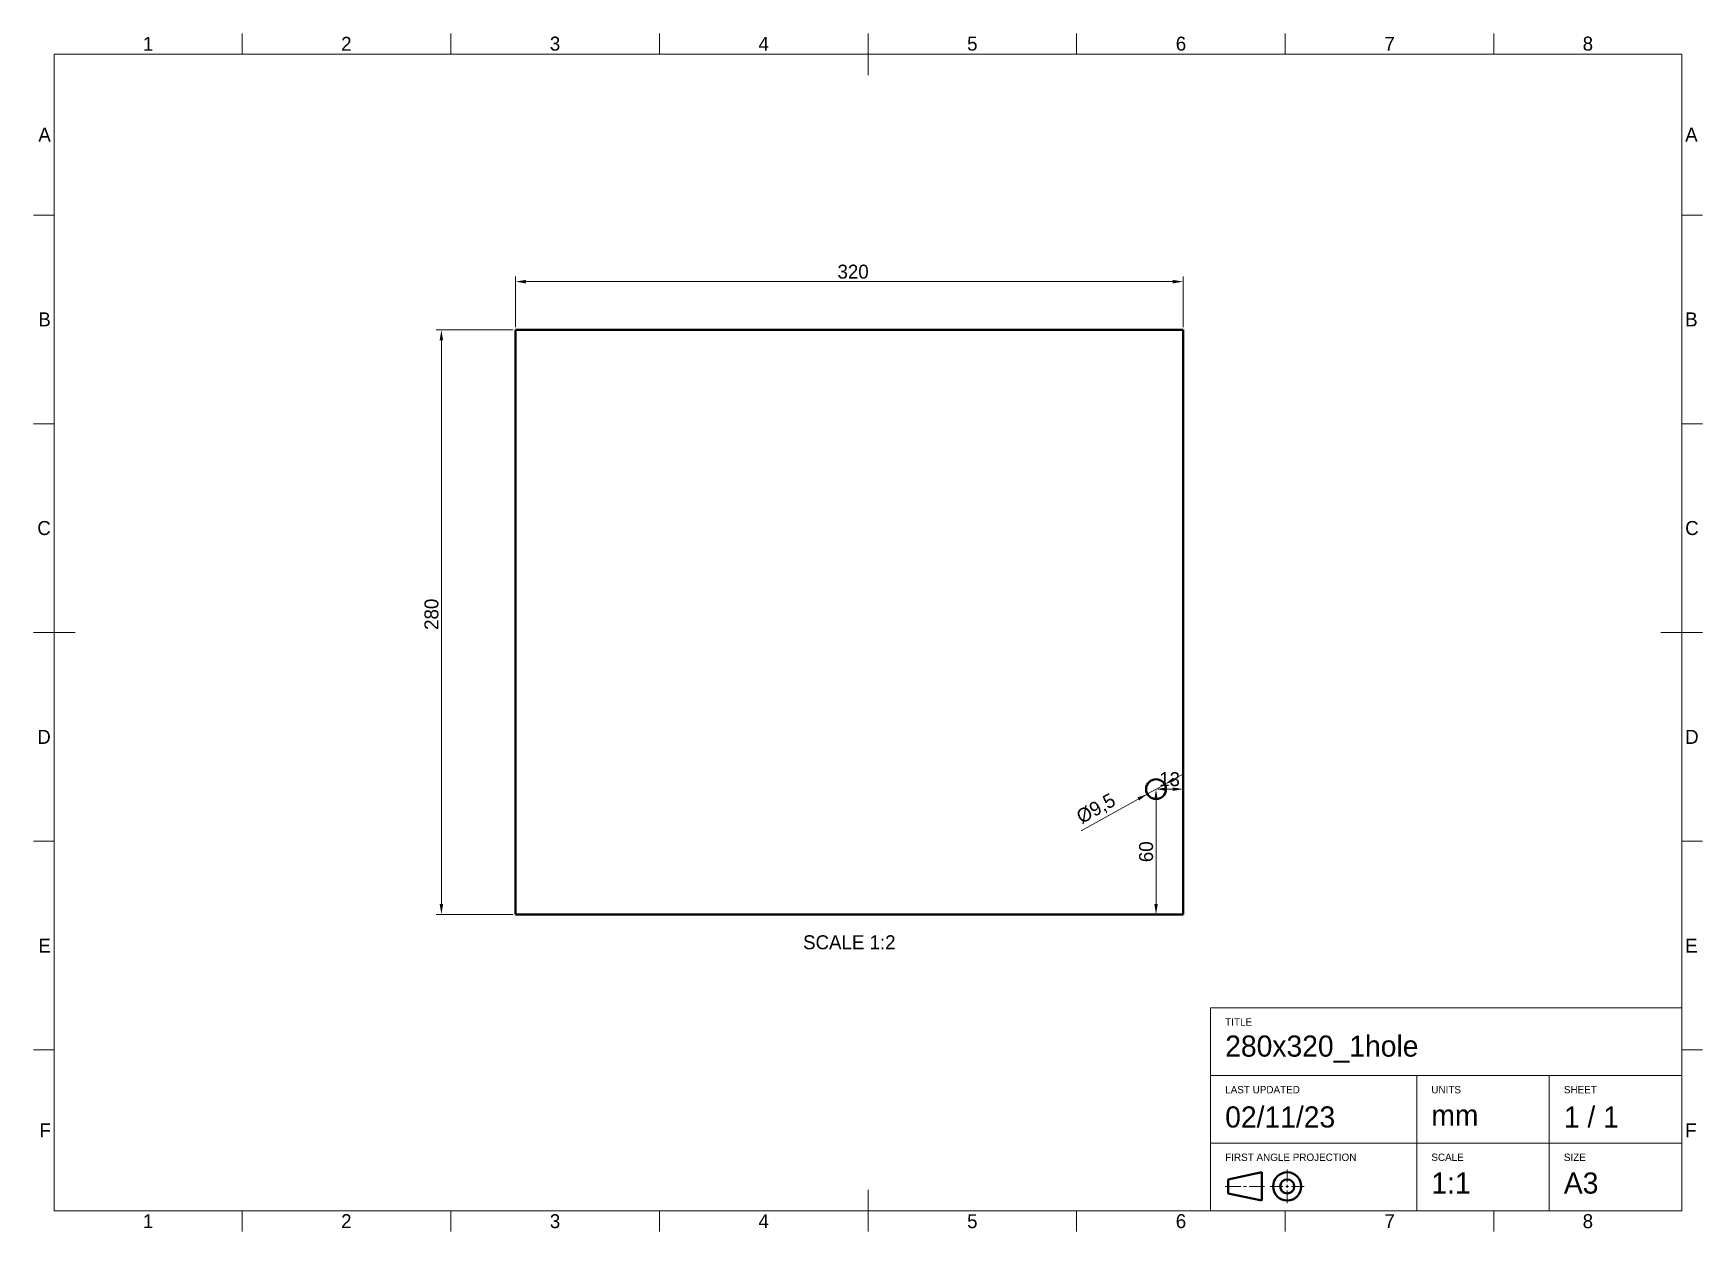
# Model space of a CAD drawing. Header units: millimetres. Extents: x 15 to 415, y 5 to 292.
import ezdxf

# ---------------------------------------------------------------- set-up
doc = ezdxf.new("R2010")
doc.units = ezdxf.units.MM
for name, color, linetype in [('Annotations', 7, 'Continuous'), ('Border', 7, 'Continuous'), ('Geometries', 7, 'Continuous')]:
    doc.layers.add(name, color=color, linetype=linetype)
doc.styles.add('Shapr0', font='txt', dxfattribs={"height": 3.3495})
doc.styles.add('Shapr1', font='txt', dxfattribs={"height": 3.3495})
doc.styles.add('Shapr2', font='txt', dxfattribs={"height": 3.3495})
doc.dimstyles.new('ISO-25', dxfattribs={"dimtxt": 2.5, "dimasz": 2.5, "dimexe": 1.25, "dimexo": 0.625, "dimtad": 1, "dimtxsty": 'Standard', "dimcen": 2.5, "dimadec": 0, "dimazin": 0, "dimtfac": 1, "dimtmove": 0, "dimatfit": 3, "dimfxl": 1, "dimarcsym": 0})

# ---------------------------------------------------------------- blocks, each defined once
blk = doc.blocks.new('*D2')
at = {"layer": 'Annotations', "color": 0, "linetype": 'Continuous', "lineweight": 15}
for p, q in [((130.52, 221.6), (130.52, 233.79)), ((288.02, 232.54), (133.02, 232.54)), ((290.52, 221.6), (290.52, 233.79))]:
    blk.add_line(p, q, dxfattribs=at)
at = {"layer": 'Annotations', "color": 0}
for points in [[(133.02, 232.95), (133.02, 232.12), (130.52, 232.54)], [(288.02, 232.12), (288.02, 232.95), (290.52, 232.54)]]:
    blk.add_solid(points, dxfattribs=at)
at = {"layer": 'Defpoints', "color": 0}
for p in [(130.52, 232.54), (130.52, 220.98), (290.52, 220.98)]:
    blk.add_point(p, dxfattribs=at)
at = {"layer": 'Annotations', "color": 0, "lineweight": 15, "insert": (211.43, 234.91), "char_height": 3.349, "attachment_point": 5, "style": 'Shapr2'}
blk.add_mtext('\\A1;320', dxfattribs=at)
blk = doc.blocks.new('*D3')
at = {"layer": 'Annotations', "color": 0, "linetype": 'Continuous', "lineweight": 15}
for p, q in [((129.9, 220.98), (111.52, 220.98)), ((112.77, 218.48), (112.77, 83.48)), ((129.9, 80.98), (111.52, 80.98))]:
    blk.add_line(p, q, dxfattribs=at)
at = {"layer": 'Annotations', "color": 0}
for points in [[(113.19, 218.48), (112.35, 218.48), (112.77, 220.98)], [(112.35, 83.48), (113.19, 83.48), (112.77, 80.98)]]:
    blk.add_solid(points, dxfattribs=at)
at = {"layer": 'Defpoints', "color": 0}
for p in [(130.52, 220.98), (112.77, 80.98), (130.52, 80.98)]:
    blk.add_point(p, dxfattribs=at)
at = {"layer": 'Annotations', "color": 0, "lineweight": 15, "insert": (110.4, 152.86), "char_height": 3.349, "attachment_point": 5, "rotation": 90, "style": 'Shapr2'}
blk.add_mtext('\\A1;280', dxfattribs=at)
blk = doc.blocks.new('*D4')
at = {"layer": 'Annotations', "color": 0, "linetype": 'Continuous', "lineweight": 15}
blk.add_line((286.52, 110.98), (288.02, 110.98), dxfattribs=at)
at = {"layer": 'Annotations', "color": 0}
for points in [[(286.52, 111.39), (286.52, 110.56), (284.02, 110.98)], [(288.02, 110.56), (288.02, 111.39), (290.52, 110.98)]]:
    blk.add_solid(points, dxfattribs=at)
at = {"layer": 'Defpoints', "color": 0}
for p in [(284.02, 110.98), (290.52, 110.98), (290.52, 110.98)]:
    blk.add_point(p, dxfattribs=at)
at = {"layer": 'Annotations', "color": 0, "lineweight": 15, "insert": (287.27, 113.35), "char_height": 3.349, "attachment_point": 5, "style": 'Shapr2'}
blk.add_mtext('\\A1;13', dxfattribs=at)
blk = doc.blocks.new('*D5')
at = {"layer": 'Annotations', "color": 0, "linetype": 'Continuous', "lineweight": 15}
blk.add_line((284.02, 108.48), (284.02, 83.48), dxfattribs=at)
at = {"layer": 'Annotations', "color": 0}
for points in [[(284.44, 108.48), (283.61, 108.48), (284.02, 110.98)], [(283.61, 83.48), (284.44, 83.48), (284.02, 80.98)]]:
    blk.add_solid(points, dxfattribs=at)
at = {"layer": 'Defpoints', "color": 0}
for p in [(284.02, 110.98), (284.02, 80.98), (284.02, 80.98)]:
    blk.add_point(p, dxfattribs=at)
at = {"layer": 'Annotations', "color": 0, "lineweight": 15, "insert": (281.65, 95.98), "char_height": 3.349, "attachment_point": 5, "rotation": 90, "style": 'Shapr2'}
blk.add_mtext('\\A1;60', dxfattribs=at)
blk = doc.blocks.new('*D6')
at = {"layer": 'Annotations', "color": 0, "linetype": 'Continuous', "lineweight": 15}
for p, q in [((286.1, 112.13), (281.95, 109.82)), ((288.29, 113.34), (290.47, 114.56)), ((279.76, 108.61), (266.06, 101))]:
    blk.add_line(p, q, dxfattribs=at)
at = {"layer": 'Annotations', "color": 0}
for points in [[(288.08, 113.71), (288.49, 112.98), (286.1, 112.13)], [(279.96, 108.25), (279.56, 108.97), (281.95, 109.82)]]:
    blk.add_solid(points, dxfattribs=at)
at = {"layer": 'Defpoints', "color": 0}
for p in [(286.1, 112.13), (281.95, 109.82)]:
    blk.add_point(p, dxfattribs=at)
at = {"layer": 'Annotations', "color": 0, "lineweight": 15, "insert": (269.75, 106.13), "char_height": 3.349, "attachment_point": 5, "rotation": 29.0526, "style": 'Shapr2'}
blk.add_mtext('\\A1;%%c9,5', dxfattribs=at)
blk = doc.blocks.new('*U7')
at = {"layer": 'Border', "linetype": 'Continuous', "lineweight": 15}
for p, q in [((410, 58.6), (297.1, 58.6)), ((297.1, 10), (297.1, 58.6)), ((410, 10), (410, 58.6)), ((410, 42.4), (297.1, 42.4)), ((346.5, 10), (346.5, 42.4)), ((378.25, 10), (378.25, 42.4)), ((410, 26.2), (297.1, 26.2)), ((315.450088, 16.837486), (315.450088, 19.875004)), ((315.450088, 15.487478), (315.450088, 16.162482)), ((300.6, 15.82498), (304.312522, 15.82498)), ((304.987526, 15.82498), (305.66253, 15.82498)), ((310.050056, 15.82498), (306.337534, 15.82498)), ((314.437582, 15.82498), (311.400064, 15.82498)), ((315.112586, 15.82498), (315.78759, 15.82498)), ((315.450088, 14.812474), (315.450088, 11.774956)), ((316.462594, 15.82498), (319.500112, 15.82498)), ((410, 10), (297.1, 10))]:
    blk.add_line(p, q, dxfattribs=at)
at = {"layer": 'Border', "linetype": 'Continuous', "lineweight": 40}
for p, q in [((301.275004, 17.51249), (309.375052, 19.2)), ((301.275004, 17.51249), (301.275004, 14.13747)), ((309.375052, 19.2), (309.375052, 12.44996)), ((301.275004, 14.13747), (309.375052, 12.44996))]:
    blk.add_line(p, q, dxfattribs=at)
for radius in [3.37502, 1.68751]:
    blk.add_circle((315.450088, 15.82498), radius, dxfattribs=at)

msp = doc.modelspace()

# ---------------------------------------------------------------- linework, layer by layer
at = {"layer": 'Border', "linetype": 'Continuous', "lineweight": 15}
for p, q in [((65, 287), (65, 292)), ((115, 287), (115, 292)), ((165, 287), (165, 292)), ((215, 282), (215, 292)), ((265, 287), (265, 292)), ((315, 287), (315, 292)), ((365, 287), (365, 292)), ((410, 287), (20, 287)), ((20, 287), (20, 10)), ((410, 10), (410, 287)), ((20, 248.5), (15, 248.5)), ((410, 248.5), (415, 248.5)), ((20, 198.5), (15, 198.5)), ((410, 198.5), (415, 198.5)), ((25, 148.5), (15, 148.5)), ((405, 148.5), (415, 148.5)), ((20, 98.5), (15, 98.5)), ((410, 98.5), (415, 98.5)), ((20, 48.5), (15, 48.5)), ((410, 48.5), (415, 48.5)), ((215, 15), (215, 5)), ((20, 10), (410, 10)), ((65, 10), (65, 5)), ((115, 10), (115, 5)), ((165, 10), (165, 5)), ((265, 10), (265, 5)), ((315, 10), (315, 5)), ((365, 10), (365, 5))]:
    msp.add_line(p, q, dxfattribs=at)
at = {"layer": 'Geometries', "linetype": 'Continuous', "lineweight": 40}
for p, q in [((290.5236, 220.9775), (130.5236, 220.9775)), ((130.5236, 220.9775), (130.5236, 80.9775)), ((290.5236, 80.9775), (290.5236, 220.9775)), ((130.5236, 80.9775), (290.5236, 80.9775))]:
    msp.add_line(p, q, dxfattribs=at)
msp.add_circle((284.0236, 110.9775), 2.375, dxfattribs=at)

# ---------------------------------------------------------------- block references
msp.add_blockref('*U7', (0, 0))

# ---------------------------------------------------------------- texts
at = {"layer": 'Annotations', "linetype": 'Continuous', "lineweight": 40, "insert": (210.5236, 75.9775), "char_height": 3.3495, "width": 1000, "attachment_point": 2, "style": 'Shapr2'}
msp.add_mtext('SCALE 1:2', dxfattribs=at)
at = {"layer": 'Border', "linetype": 'Continuous', "lineweight": 15, "char_height": 3.3495, "width": 3.3495, "style": 'Shapr0'}
for s, insert, attachment_point in [('1', (42.5, 287.8252), 8), ('2', (90, 287.8252), 8), ('3', (140, 287.8252), 8), ('4', (190, 287.8252), 8), ('5', (240, 287.8252), 8), ('6', (290, 287.8252), 8), ('7', (340, 287.8252), 8), ('8', (387.5, 287.8252), 8), ('A', (19.1747, 267.75), 6), ('A', (410.8252, 267.75), 4), ('B', (19.1747, 223.5), 6), ('B', (410.8252, 223.5), 4), ('C', (19.1747, 173.5), 6), ('C', (410.8252, 173.5), 4), ('D', (19.1747, 123.5), 6), ('D', (410.8252, 123.5), 4), ('E', (19.1747, 73.5), 6), ('E', (410.8252, 73.5), 4), ('F', (19.1747, 29.25), 6), ('F', (410.8252, 29.25), 4), ('1', (42.5, 9.1747), 2), ('2', (90, 9.1747), 2), ('3', (140, 9.1747), 2), ('4', (190, 9.1747), 2), ('5', (240, 9.1747), 2), ('6', (290, 9.1747), 2), ('7', (340, 9.1747), 2), ('8', (387.5, 9.1747), 2)]:
    msp.add_mtext(s, dxfattribs=dict(at, insert=insert, attachment_point=attachment_point))
at = {"layer": 'Border', "linetype": 'Continuous', "lineweight": 15, "attachment_point": 7, "style": 'Shapr1'}
for s, insert, char_height in [('TITLE', (300.6, 54.3295), 1.77045), ('280x320_1hole', (300.6, 45.446), 5.06253), ('LAST UPDATED', (300.6, 38.0919), 1.77045), ('UNITS', (350, 38.0919), 1.77045), ('SHEET', (381.75, 38.0919), 1.77045), ('02/11/23', (300.6, 29.8564), 5.06253), ('mm', (350, 30.3375), 5.06253), ('1 / 1', (381.75, 29.8564), 5.06253), ('FIRST ANGLE PROJECTION', (300.6, 21.8919), 1.77045), ('SCALE', (350, 21.8919), 1.77045), ('SIZE', (381.75, 21.8919), 1.77045), ('1:1', (350, 14.1159), 5.06253), ('A3', (381.75, 14.0298), 5.06253)]:
    msp.add_mtext(s, dxfattribs=dict(at, insert=insert, char_height=char_height))

# ---------------------------------------------------------------- dimensions: what is measured, and where the dimension line sits
at = {"layer": 'Annotations', "linetype": 'Continuous', "lineweight": 15}
dim = msp.add_linear_dim(base=(130.5236, 232.5354), p1=(290.5236, 220.9775), p2=(130.5236, 220.9775), dimstyle='ISO-25', override={"dimscale": 1, "dimgap": 0.7, "dimdec": 2, "dimlfac": 2, "dimrnd": 0.01, "dimzin": 8, "dimdsep": 44, "dimtxsty": 'Shapr2', "dimse1": 0, "dimse2": 0, "dimadec": 2, "dimtol": 0, "dimlim": 0, "dimtp": 0, "dimtm": 0, "dimtfac": 0.6, "dimtdec": 8, "dimfrac": 2, "dimtolj": 1, "dimlwd": 15, "dimlwe": 15}, dxfattribs=at)
dim.commit()
dim.dimension.update_dxf_attribs({"geometry": '*D2', "text_midpoint": (211.4269, 232.5354), "dimtype": 160})
dim = msp.add_linear_dim(base=(112.7701, 80.9775), p1=(130.5236, 220.9775), p2=(130.5236, 80.9775), angle=90, dimstyle='ISO-25', override={"dimscale": 1, "dimgap": 0.7, "dimdec": 2, "dimlfac": 2, "dimrnd": 0.01, "dimzin": 8, "dimdsep": 44, "dimtxsty": 'Shapr2', "dimse1": 0, "dimse2": 0, "dimadec": 2, "dimtol": 0, "dimlim": 0, "dimtp": 0, "dimtm": 0, "dimtfac": 0.6, "dimtdec": 8, "dimfrac": 2, "dimtolj": 1, "dimlwd": 15, "dimlwe": 15}, dxfattribs=at)
dim.commit()
dim.dimension.update_dxf_attribs({"geometry": '*D3', "text_midpoint": (112.7701, 152.855), "dimtype": 160})
dim = msp.add_diameter_dim_2p(p1=(286.0997, 112.1308), p2=(281.9474, 109.8241), dimstyle='ISO-25', override={"dimscale": 1, "dimgap": 0.7, "dimdec": 2, "dimlfac": 2, "dimrnd": 0.01, "dimzin": 8, "dimdsep": 44, "dimtxsty": 'Shapr2', "dimadec": 2, "dimtol": 0, "dimlim": 0, "dimtp": 0, "dimtm": 0, "dimtfac": 0.6, "dimtdec": 8, "dimfrac": 2, "dimtolj": 1, "dimlwd": 15, "dimlwe": 15}, dxfattribs=at)
dim.commit()
dim.dimension.update_dxf_attribs({"geometry": '*D6', "text_midpoint": (271.061, 103.7766), "dimtype": 163})
for base, p2, angle, picture, middle in [((290.5236, 110.9775), (290.5236, 110.9775), 180, '*D4', (287.2736, 113.3522)), ((284.0236, 80.9775), (284.0236, 80.9775), 90, '*D5', (281.6488, 95.9775))]:
    dim = msp.add_linear_dim(base=base, p1=(284.0236, 110.9775), p2=p2, angle=angle, dimstyle='ISO-25', override={"dimscale": 1, "dimgap": 0.7, "dimdec": 2, "dimlfac": 2, "dimrnd": 0.01, "dimzin": 8, "dimdsep": 44, "dimtxsty": 'Shapr2', "dimse1": 1, "dimse2": 1, "dimadec": 2, "dimtol": 0, "dimlim": 0, "dimtp": 0, "dimtm": 0, "dimtfac": 0.6, "dimtdec": 8, "dimfrac": 2, "dimtolj": 1, "dimlwd": 15, "dimlwe": 15}, dxfattribs=at)
    dim.commit()
    dim.dimension.update_dxf_attribs({"geometry": picture, "text_midpoint": middle})

doc.saveas('drawing.dxf')
